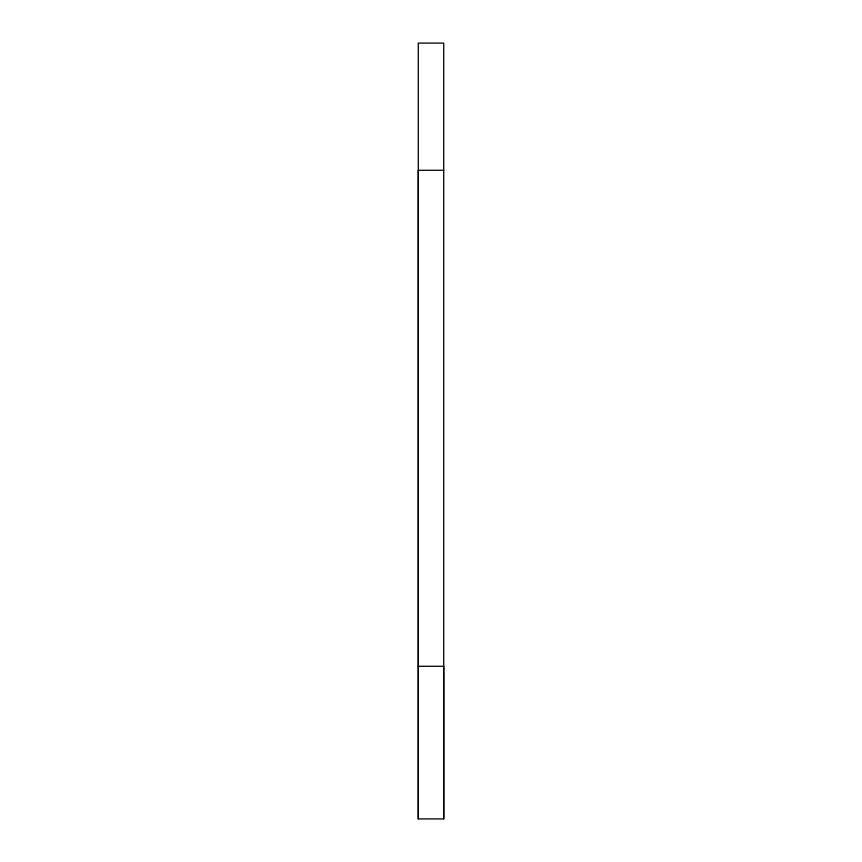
<?xml version="1.0" encoding="UTF-8"?>
<svg xmlns="http://www.w3.org/2000/svg" width="862" height="862" viewBox="0 0 862 862"><rect width="100%" height="100%" fill="white"/><g stroke="black" fill="none" stroke-linecap="round" stroke-linejoin="round"><path stroke-width="1.29" d="M418.285 666.283L443.714 666.283L443.714 818.9L418.285 818.9L418.285 170.277L443.714 170.277M443.714 818.9L443.714 43.1L418.285 43.1L418.285 818.9"/></g></svg>
